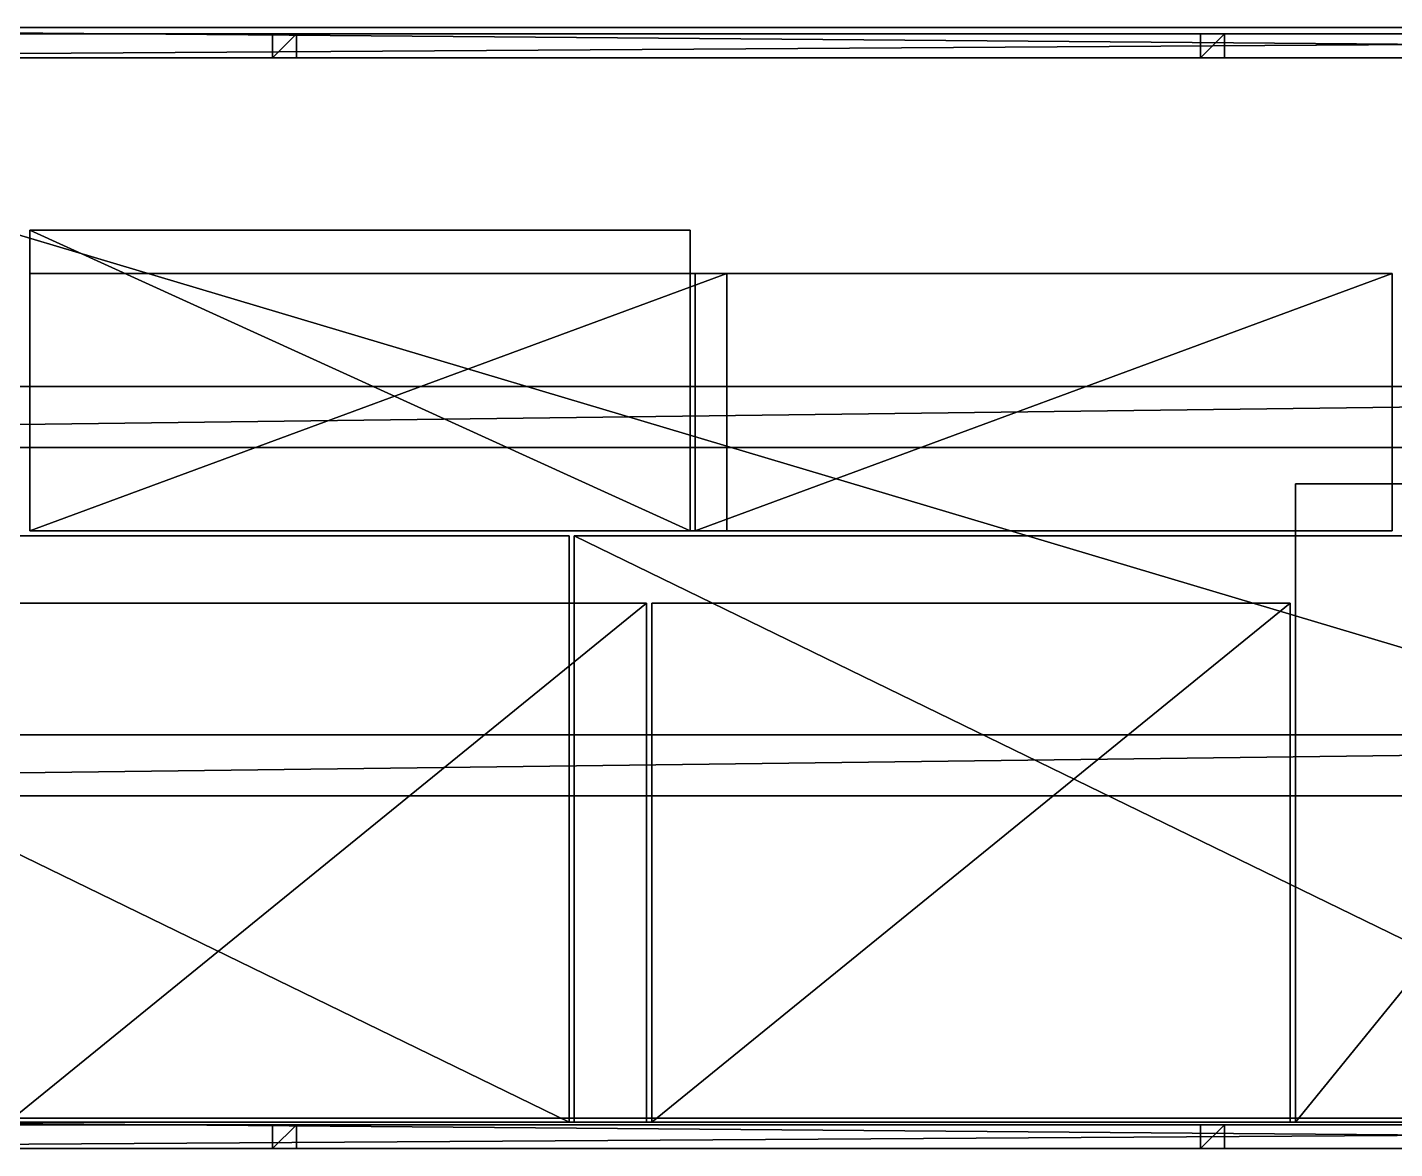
# Model space of a CAD drawing. Header units: millimetres. Extents: x -2700 to 8540, y -1280 to 1295.
# Drawn here: x 1528 to 4668, y -1280 to 1295 of the extents above; entities that cross this region are included whole.
import ezdxf

# ---------------------------------------------------------------- set-up
doc = ezdxf.new("R2010")
doc.units = ezdxf.units.MM

msp = doc.modelspace()

# ---------------------------------------------------------------- linework, layer by layer
at = {"layer": 'CAD_75LAB'}
for points in [[(8540, 1295, 1180), (-40, 1295, 1180), (-40, 1295, 1250)], [(8540, 1295, 1250), (8540, 1295, 1180), (-40, 1295, 1250)], [(8540, 1225, 1180), (-40, 1225, 1180), (-40, 1295, 1180)], [(8540, 1295, 1180), (8540, 1225, 1180), (-40, 1295, 1180)], [(8540, 1225, 1250), (-40, 1295, 1250), (-40, 1225, 1250)], [(8540, 1295, 1250), (-40, 1295, 1250), (8540, 1225, 1250)], [(8540, 1280, 1090), (-40, 1280, 1090), (-40, 1280, 1180)], [(8540, 1280, 1180), (8540, 1280, 1090), (-40, 1280, 1180)], [(8540, -1280, 1090), (-40, -1280, 1090), (-40, 1280, 1090)], [(8540, 1280, 1090), (8540, -1280, 1090), (-40, 1280, 1090)], [(8540, -1280, 1180), (-40, 1280, 1180), (-40, -1280, 1180)], [(8540, 1280, 1180), (-40, 1280, 1180), (8540, -1280, 1180)], [(8540, 1280, 3775), (8540, 1280, 3720), (-40, 1280, 3720)], [(8540, 1280, 3775), (-40, 1280, 3720), (-40, 1280, 3775)], [(8540, 1280, 3720), (-40, 1225, 3720), (-40, 1280, 3720)], [(8540, 1280, 3720), (8540, 1225, 3720), (-40, 1225, 3720)], [(8540, 1280, 3775), (-40, 1280, 3775), (-40, 1225, 3775)], [(8540, 1280, 3775), (-40, 1225, 3775), (8540, 1225, 3775)], [(2091.25, 1280, 3720), (2091.25, 1280, 1180), (2091.25, 1225, 1180)], [(2091.25, 1225, 3720), (2091.25, 1280, 3720), (2091.25, 1225, 1180)], [(2091.25, 1280, 3720), (2146.25, 1280, 1180), (2091.25, 1280, 1180)], [(2146.25, 1280, 3720), (2146.25, 1280, 1180), (2091.25, 1280, 3720)], [(2146.25, 1280, 1180), (2091.25, 1225, 1180), (2091.25, 1280, 1180)], [(2146.25, 1280, 1180), (2146.25, 1225, 1180), (2091.25, 1225, 1180)], [(2146.25, 1280, 3720), (2091.25, 1280, 3720), (2091.25, 1225, 3720)], [(2146.25, 1280, 3720), (2091.25, 1225, 3720), (2146.25, 1225, 3720)], [(2146.25, 1280, 3720), (2146.25, 1225, 1180), (2146.25, 1280, 1180)], [(2146.25, 1225, 3720), (2146.25, 1225, 1180), (2146.25, 1280, 3720)], [(4222.5, 1280, 3720), (4222.5, 1280, 1180), (4222.5, 1225, 1180)], [(4222.5, 1225, 3720), (4222.5, 1280, 3720), (4222.5, 1225, 1180)], [(4222.5, 1280, 3720), (4277.5, 1280, 1180), (4222.5, 1280, 1180)], [(4277.5, 1280, 3720), (4277.5, 1280, 1180), (4222.5, 1280, 3720)], [(4277.5, 1280, 1180), (4222.5, 1225, 1180), (4222.5, 1280, 1180)], [(4277.5, 1280, 1180), (4277.5, 1225, 1180), (4222.5, 1225, 1180)], [(4277.5, 1280, 3720), (4222.5, 1280, 3720), (4222.5, 1225, 3720)], [(4277.5, 1280, 3720), (4222.5, 1225, 3720), (4277.5, 1225, 3720)], [(4277.5, 1280, 3720), (4277.5, 1225, 1180), (4277.5, 1280, 1180)], [(4277.5, 1225, 3720), (4277.5, 1225, 1180), (4277.5, 1280, 3720)], [(8540, 1225, 3775), (-40, 1225, 3720), (8540, 1225, 3720)], [(8540, 1225, 3775), (-40, 1225, 3775), (-40, 1225, 3720)], [(8540, 1225, 1180), (-40, 1225, 1250), (-40, 1225, 1180)], [(8540, 1225, 1250), (-40, 1225, 1250), (8540, 1225, 1180)], [(2091.25, 1225, 3720), (2091.25, 1225, 1180), (2146.25, 1225, 1180)], [(2146.25, 1225, 3720), (2091.25, 1225, 3720), (2146.25, 1225, 1180)], [(4222.5, 1225, 3720), (4222.5, 1225, 1180), (4277.5, 1225, 1180)], [(4277.5, 1225, 3720), (4222.5, 1225, 3720), (4277.5, 1225, 1180)], [(1534, 139, 1183), (1534, 829, 1587), (1534, 829, 1183)], [(1534, 139, 1587), (1534, 829, 1587), (1534, 139, 1183)], [(3050, 829, 1587), (3050, 829, 1183), (1534, 829, 1183)], [(3050, 829, 1587), (1534, 829, 1183), (1534, 829, 1587)], [(3050, 139, 1183), (1534, 139, 1183), (1534, 829, 1183)], [(3050, 829, 1183), (3050, 139, 1183), (1534, 829, 1183)], [(3050, 139, 1587), (1534, 829, 1587), (1534, 139, 1587)], [(3050, 829, 1587), (1534, 829, 1587), (3050, 139, 1587)], [(1534, 139, 1593), (1534, 829, 1997), (1534, 829, 1593)], [(1534, 139, 1997), (1534, 829, 1997), (1534, 139, 1593)], [(3050, 829, 1997), (3050, 829, 1593), (1534, 829, 1593)], [(3050, 829, 1997), (1534, 829, 1593), (1534, 829, 1997)], [(3050, 139, 1593), (1534, 139, 1593), (1534, 829, 1593)], [(3050, 829, 1593), (3050, 139, 1593), (1534, 829, 1593)], [(3050, 139, 1997), (1534, 829, 1997), (1534, 139, 1997)], [(3050, 829, 1997), (1534, 829, 1997), (3050, 139, 1997)], [(1534, 139, 2003), (1534, 829, 2407), (1534, 829, 2003)], [(1534, 139, 2407), (1534, 829, 2407), (1534, 139, 2003)], [(3050, 829, 2407), (3050, 829, 2003), (1534, 829, 2003)], [(3050, 829, 2407), (1534, 829, 2003), (1534, 829, 2407)], [(3050, 139, 2003), (1534, 139, 2003), (1534, 829, 2003)], [(3050, 829, 2003), (3050, 139, 2003), (1534, 829, 2003)], [(3050, 139, 2407), (1534, 829, 2407), (1534, 139, 2407)], [(3050, 829, 2407), (1534, 829, 2407), (3050, 139, 2407)], [(1534, 139, 2413), (1534, 829, 2817), (1534, 829, 2413)], [(1534, 139, 2817), (1534, 829, 2817), (1534, 139, 2413)], [(3050, 829, 2817), (3050, 829, 2413), (1534, 829, 2413)], [(3050, 829, 2817), (1534, 829, 2413), (1534, 829, 2817)], [(3050, 139, 2413), (1534, 139, 2413), (1534, 829, 2413)], [(3050, 829, 2413), (3050, 139, 2413), (1534, 829, 2413)], [(3050, 139, 2817), (1534, 829, 2817), (1534, 139, 2817)], [(3050, 829, 2817), (1534, 829, 2817), (3050, 139, 2817)], [(3050, 139, 1183), (3050, 829, 1183), (3050, 829, 1587)], [(3050, 139, 1587), (3050, 139, 1183), (3050, 829, 1587)], [(3050, 139, 1593), (3050, 829, 1593), (3050, 829, 1997)], [(3050, 139, 1997), (3050, 139, 1593), (3050, 829, 1997)], [(3050, 139, 2003), (3050, 829, 2003), (3050, 829, 2407)], [(3050, 139, 2407), (3050, 139, 2003), (3050, 829, 2407)], [(3050, 139, 2413), (3050, 829, 2413), (3050, 829, 2817)], [(3050, 139, 2817), (3050, 139, 2413), (3050, 829, 2817)], [(1534, 139, 2823), (1534, 730, 3105), (1534, 730, 2823)], [(1534, 139, 3105), (1534, 730, 3105), (1534, 139, 2823)], [(3134, 730, 3105), (3134, 730, 2823), (1534, 730, 2823)], [(3134, 730, 3105), (1534, 730, 2823), (1534, 730, 3105)], [(3134, 730, 2823), (1534, 139, 2823), (1534, 730, 2823)], [(3134, 730, 2823), (3134, 139, 2823), (1534, 139, 2823)], [(3134, 730, 3105), (1534, 730, 3105), (1534, 139, 3105)], [(3134, 730, 3105), (1534, 139, 3105), (3134, 139, 3105)], [(1534, 139, 3111), (1534, 730, 3393), (1534, 730, 3111)], [(1534, 139, 3393), (1534, 730, 3393), (1534, 139, 3111)], [(3134, 730, 3393), (3134, 730, 3111), (1534, 730, 3111)], [(3134, 730, 3393), (1534, 730, 3111), (1534, 730, 3393)], [(3134, 730, 3111), (1534, 139, 3111), (1534, 730, 3111)], [(3134, 730, 3111), (3134, 139, 3111), (1534, 139, 3111)], [(3134, 730, 3393), (1534, 730, 3393), (1534, 139, 3393)], [(3134, 730, 3393), (1534, 139, 3393), (3134, 139, 3393)], [(3062, 139, 1183), (3062, 730, 1465), (3062, 730, 1183)], [(3062, 139, 1465), (3062, 730, 1465), (3062, 139, 1183)], [(4662, 730, 1465), (4662, 730, 1183), (3062, 730, 1183)], [(4662, 730, 1465), (3062, 730, 1183), (3062, 730, 1465)], [(4662, 730, 1183), (3062, 139, 1183), (3062, 730, 1183)], [(4662, 730, 1183), (4662, 139, 1183), (3062, 139, 1183)], [(4662, 730, 1465), (3062, 730, 1465), (3062, 139, 1465)], [(4662, 730, 1465), (3062, 139, 1465), (4662, 139, 1465)], [(3062, 139, 1471), (3062, 730, 1753), (3062, 730, 1471)], [(3062, 139, 1753), (3062, 730, 1753), (3062, 139, 1471)], [(4662, 730, 1753), (4662, 730, 1471), (3062, 730, 1471)], [(4662, 730, 1753), (3062, 730, 1471), (3062, 730, 1753)], [(4662, 730, 1471), (3062, 139, 1471), (3062, 730, 1471)], [(4662, 730, 1471), (4662, 139, 1471), (3062, 139, 1471)], [(4662, 730, 1753), (3062, 730, 1753), (3062, 139, 1753)], [(4662, 730, 1753), (3062, 139, 1753), (4662, 139, 1753)], [(3062, 139, 1759), (3062, 730, 2041), (3062, 730, 1759)], [(3062, 139, 2041), (3062, 730, 2041), (3062, 139, 1759)], [(4662, 730, 2041), (4662, 730, 1759), (3062, 730, 1759)], [(4662, 730, 2041), (3062, 730, 1759), (3062, 730, 2041)], [(4662, 730, 1759), (3062, 139, 1759), (3062, 730, 1759)], [(4662, 730, 1759), (4662, 139, 1759), (3062, 139, 1759)], [(4662, 730, 2041), (3062, 730, 2041), (3062, 139, 2041)], [(4662, 730, 2041), (3062, 139, 2041), (4662, 139, 2041)], [(3062, 139, 2047), (3062, 730, 2329), (3062, 730, 2047)], [(3062, 139, 2329), (3062, 730, 2329), (3062, 139, 2047)], [(4662, 730, 2329), (4662, 730, 2047), (3062, 730, 2047)], [(4662, 730, 2329), (3062, 730, 2047), (3062, 730, 2329)], [(4662, 730, 2047), (3062, 139, 2047), (3062, 730, 2047)], [(4662, 730, 2047), (4662, 139, 2047), (3062, 139, 2047)], [(4662, 730, 2329), (3062, 730, 2329), (3062, 139, 2329)], [(4662, 730, 2329), (3062, 139, 2329), (4662, 139, 2329)], [(3062, 139, 2335), (3062, 730, 2617), (3062, 730, 2335)], [(3062, 139, 2617), (3062, 730, 2617), (3062, 139, 2335)], [(4662, 730, 2617), (4662, 730, 2335), (3062, 730, 2335)], [(4662, 730, 2617), (3062, 730, 2335), (3062, 730, 2617)], [(4662, 730, 2335), (3062, 139, 2335), (3062, 730, 2335)], [(4662, 730, 2335), (4662, 139, 2335), (3062, 139, 2335)], [(4662, 730, 2617), (3062, 730, 2617), (3062, 139, 2617)], [(4662, 730, 2617), (3062, 139, 2617), (4662, 139, 2617)], [(3134, 139, 2823), (3134, 730, 2823), (3134, 730, 3105)], [(3134, 139, 3105), (3134, 139, 2823), (3134, 730, 3105)], [(3134, 139, 3111), (3134, 730, 3111), (3134, 730, 3393)], [(3134, 139, 3393), (3134, 139, 3111), (3134, 730, 3393)], [(4662, 139, 1183), (4662, 730, 1183), (4662, 730, 1465)], [(4662, 139, 1465), (4662, 139, 1183), (4662, 730, 1465)], [(4662, 139, 1471), (4662, 730, 1471), (4662, 730, 1753)], [(4662, 139, 1753), (4662, 139, 1471), (4662, 730, 1753)], [(4662, 139, 1759), (4662, 730, 1759), (4662, 730, 2041)], [(4662, 139, 2041), (4662, 139, 1759), (4662, 730, 2041)], [(4662, 139, 2047), (4662, 730, 2047), (4662, 730, 2329)], [(4662, 139, 2329), (4662, 139, 2047), (4662, 730, 2329)], [(4662, 139, 2335), (4662, 730, 2335), (4662, 730, 2617)], [(4662, 139, 2617), (4662, 139, 2335), (4662, 730, 2617)], [(8460, 470, 840), (-2700, 470, 840), (-2700, 470, 1090)], [(8460, 470, 1090), (8460, 470, 840), (-2700, 470, 1090)], [(8460, 470, 840), (-2700, 330, 840), (-2700, 470, 840)], [(8460, 470, 840), (8460, 330, 840), (-2700, 330, 840)], [(8460, 470, 1090), (-2700, 470, 1090), (-2700, 330, 1090)], [(8460, 470, 1090), (-2700, 330, 1090), (8460, 330, 1090)], [(8460, 330, 840), (-2700, 330, 1090), (-2700, 330, 840)], [(8460, 330, 1090), (-2700, 330, 1090), (8460, 330, 840)], [(4440, -1219, 3643), (4440, 247, 3371), (4440, -1219, 3371)], [(4440, -1219, 3643), (4440, 247, 3643), (4440, 247, 3371)], [(5632, 247, 3643), (5632, 247, 3371), (4440, 247, 3371)], [(5632, 247, 3643), (4440, 247, 3371), (4440, 247, 3643)], [(5632, 247, 3371), (4440, -1219, 3371), (4440, 247, 3371)], [(5632, 247, 3371), (5632, -1219, 3371), (4440, -1219, 3371)], [(5632, 247, 3643), (4440, 247, 3643), (4440, -1219, 3643)], [(5632, 247, 3643), (4440, -1219, 3643), (5632, -1219, 3643)], [(2772, 127, 1724), (2772, 127, 1183), (6, 127, 1183)], [(2772, 127, 1724), (6, 127, 1183), (6, 127, 1724)], [(2772, -1219, 1183), (6, -1219, 1183), (6, 127, 1183)], [(2772, 127, 1183), (2772, -1219, 1183), (6, 127, 1183)], [(2772, -1219, 1724), (6, 127, 1724), (6, -1219, 1724)], [(2772, 127, 1724), (6, 127, 1724), (2772, -1219, 1724)], [(2772, 127, 2271), (2772, 127, 1730), (6, 127, 1730)], [(2772, 127, 2271), (6, 127, 1730), (6, 127, 2271)], [(2772, -1219, 1730), (6, -1219, 1730), (6, 127, 1730)], [(2772, 127, 1730), (2772, -1219, 1730), (6, 127, 1730)], [(2772, -1219, 2271), (6, 127, 2271), (6, -1219, 2271)], [(2772, 127, 2271), (6, 127, 2271), (2772, -1219, 2271)], [(2772, 127, 2818), (2772, 127, 2277), (6, 127, 2277)], [(2772, 127, 2818), (6, 127, 2277), (6, 127, 2818)], [(2772, -1219, 2277), (6, -1219, 2277), (6, 127, 2277)], [(2772, 127, 2277), (2772, -1219, 2277), (6, 127, 2277)], [(2772, -1219, 2818), (6, 127, 2818), (6, -1219, 2818)], [(2772, 127, 2818), (6, 127, 2818), (2772, -1219, 2818)], [(2772, 127, 3365), (2772, 127, 2824), (6, 127, 2824)], [(2772, 127, 3365), (6, 127, 2824), (6, 127, 3365)], [(2772, -1219, 2824), (6, -1219, 2824), (6, 127, 2824)], [(2772, 127, 2824), (2772, -1219, 2824), (6, 127, 2824)], [(2772, -1219, 3365), (6, 127, 3365), (6, -1219, 3365)], [(2772, 127, 3365), (6, 127, 3365), (2772, -1219, 3365)], [(3050, 139, 1587), (1534, 139, 1183), (3050, 139, 1183)], [(3050, 139, 1587), (1534, 139, 1587), (1534, 139, 1183)], [(3050, 139, 1997), (1534, 139, 1593), (3050, 139, 1593)], [(3050, 139, 1997), (1534, 139, 1997), (1534, 139, 1593)], [(3050, 139, 2407), (1534, 139, 2003), (3050, 139, 2003)], [(3050, 139, 2407), (1534, 139, 2407), (1534, 139, 2003)], [(3050, 139, 2817), (1534, 139, 2413), (3050, 139, 2413)], [(3050, 139, 2817), (1534, 139, 2817), (1534, 139, 2413)], [(3134, 139, 3105), (1534, 139, 2823), (3134, 139, 2823)], [(3134, 139, 3105), (1534, 139, 3105), (1534, 139, 2823)], [(3134, 139, 3393), (1534, 139, 3111), (3134, 139, 3111)], [(3134, 139, 3393), (1534, 139, 3393), (1534, 139, 3111)], [(2772, -1219, 1724), (2772, -1219, 1183), (2772, 127, 1183)], [(2772, -1219, 1724), (2772, 127, 1183), (2772, 127, 1724)], [(2772, -1219, 2271), (2772, -1219, 1730), (2772, 127, 1730)], [(2772, -1219, 2271), (2772, 127, 1730), (2772, 127, 2271)], [(2772, -1219, 2818), (2772, -1219, 2277), (2772, 127, 2277)], [(2772, -1219, 2818), (2772, 127, 2277), (2772, 127, 2818)], [(2772, -1219, 3365), (2772, -1219, 2824), (2772, 127, 2824)], [(2772, -1219, 3365), (2772, 127, 2824), (2772, 127, 3365)], [(2784, -1219, 1724), (2784, 127, 1183), (2784, -1219, 1183)], [(2784, -1219, 1724), (2784, 127, 1724), (2784, 127, 1183)], [(5550, 127, 1724), (5550, 127, 1183), (2784, 127, 1183)], [(5550, 127, 1724), (2784, 127, 1183), (2784, 127, 1724)], [(5550, -1219, 1183), (2784, -1219, 1183), (2784, 127, 1183)], [(5550, 127, 1183), (5550, -1219, 1183), (2784, 127, 1183)], [(5550, -1219, 1724), (2784, 127, 1724), (2784, -1219, 1724)], [(5550, 127, 1724), (2784, 127, 1724), (5550, -1219, 1724)], [(2784, -1219, 2271), (2784, 127, 1730), (2784, -1219, 1730)], [(2784, -1219, 2271), (2784, 127, 2271), (2784, 127, 1730)], [(5550, 127, 2271), (5550, 127, 1730), (2784, 127, 1730)], [(5550, 127, 2271), (2784, 127, 1730), (2784, 127, 2271)], [(5550, -1219, 1730), (2784, -1219, 1730), (2784, 127, 1730)], [(5550, 127, 1730), (5550, -1219, 1730), (2784, 127, 1730)], [(5550, -1219, 2271), (2784, 127, 2271), (2784, -1219, 2271)], [(5550, 127, 2271), (2784, 127, 2271), (5550, -1219, 2271)], [(2784, -1219, 2818), (2784, 127, 2277), (2784, -1219, 2277)], [(2784, -1219, 2818), (2784, 127, 2818), (2784, 127, 2277)], [(5550, 127, 2818), (5550, 127, 2277), (2784, 127, 2277)], [(5550, 127, 2818), (2784, 127, 2277), (2784, 127, 2818)], [(5550, -1219, 2277), (2784, -1219, 2277), (2784, 127, 2277)], [(5550, 127, 2277), (5550, -1219, 2277), (2784, 127, 2277)], [(5550, -1219, 2818), (2784, 127, 2818), (2784, -1219, 2818)], [(5550, 127, 2818), (2784, 127, 2818), (5550, -1219, 2818)], [(2784, -1219, 3365), (2784, 127, 2824), (2784, -1219, 2824)], [(2784, -1219, 3365), (2784, 127, 3365), (2784, 127, 2824)], [(5550, 127, 3365), (5550, 127, 2824), (2784, 127, 2824)], [(5550, 127, 3365), (2784, 127, 2824), (2784, 127, 3365)], [(5550, -1219, 2824), (2784, -1219, 2824), (2784, 127, 2824)], [(5550, 127, 2824), (5550, -1219, 2824), (2784, 127, 2824)], [(5550, -1219, 3365), (2784, 127, 3365), (2784, -1219, 3365)], [(5550, 127, 3365), (2784, 127, 3365), (5550, -1219, 3365)], [(4662, 139, 1465), (3062, 139, 1183), (4662, 139, 1183)], [(4662, 139, 1465), (3062, 139, 1465), (3062, 139, 1183)], [(4662, 139, 1753), (3062, 139, 1471), (4662, 139, 1471)], [(4662, 139, 1753), (3062, 139, 1753), (3062, 139, 1471)], [(4662, 139, 2041), (3062, 139, 1759), (4662, 139, 1759)], [(4662, 139, 2041), (3062, 139, 2041), (3062, 139, 1759)], [(4662, 139, 2329), (3062, 139, 2047), (4662, 139, 2047)], [(4662, 139, 2329), (3062, 139, 2329), (3062, 139, 2047)], [(4662, 139, 2617), (3062, 139, 2335), (4662, 139, 2335)], [(4662, 139, 2617), (3062, 139, 2617), (3062, 139, 2335)], [(2950, -27, 3643), (2950, -27, 3371), (1484, -27, 3371)], [(2950, -27, 3643), (1484, -27, 3371), (1484, -27, 3643)], [(2950, -27, 3371), (1484, -1219, 3371), (1484, -27, 3371)], [(2950, -27, 3371), (2950, -1219, 3371), (1484, -1219, 3371)], [(2950, -27, 3643), (1484, -27, 3643), (1484, -1219, 3643)], [(2950, -27, 3643), (1484, -1219, 3643), (2950, -1219, 3643)], [(2950, -1219, 3643), (2950, -1219, 3371), (2950, -27, 3371)], [(2950, -1219, 3643), (2950, -27, 3371), (2950, -27, 3643)], [(2962, -1219, 3643), (2962, -27, 3371), (2962, -1219, 3371)], [(2962, -1219, 3643), (2962, -27, 3643), (2962, -27, 3371)], [(4428, -27, 3643), (4428, -27, 3371), (2962, -27, 3371)], [(4428, -27, 3643), (2962, -27, 3371), (2962, -27, 3643)], [(4428, -27, 3371), (2962, -1219, 3371), (2962, -27, 3371)], [(4428, -27, 3371), (4428, -1219, 3371), (2962, -1219, 3371)], [(4428, -27, 3643), (2962, -27, 3643), (2962, -1219, 3643)], [(4428, -27, 3643), (2962, -1219, 3643), (4428, -1219, 3643)], [(4428, -1219, 3643), (4428, -1219, 3371), (4428, -27, 3371)], [(4428, -1219, 3643), (4428, -27, 3371), (4428, -27, 3643)], [(8460, -330, 840), (-2700, -330, 840), (-2700, -330, 1090)], [(8460, -330, 1090), (8460, -330, 840), (-2700, -330, 1090)], [(8460, -330, 840), (-2700, -470, 840), (-2700, -330, 840)], [(8460, -330, 840), (8460, -470, 840), (-2700, -470, 840)], [(8460, -330, 1090), (-2700, -330, 1090), (-2700, -470, 1090)], [(8460, -330, 1090), (-2700, -470, 1090), (8460, -470, 1090)], [(8460, -470, 840), (-2700, -470, 1090), (-2700, -470, 840)], [(8460, -470, 1090), (-2700, -470, 1090), (8460, -470, 840)], [(8540, -1210, 1180), (-40, -1210, 1180), (-40, -1210, 1250)], [(8540, -1210, 1250), (8540, -1210, 1180), (-40, -1210, 1250)], [(8540, -1280, 1180), (-40, -1280, 1180), (-40, -1210, 1180)], [(8540, -1210, 1180), (8540, -1280, 1180), (-40, -1210, 1180)], [(8540, -1280, 1250), (-40, -1210, 1250), (-40, -1280, 1250)], [(8540, -1210, 1250), (-40, -1210, 1250), (8540, -1280, 1250)], [(2772, -1219, 1724), (6, -1219, 1183), (2772, -1219, 1183)], [(2772, -1219, 1724), (6, -1219, 1724), (6, -1219, 1183)], [(2772, -1219, 2271), (6, -1219, 1730), (2772, -1219, 1730)], [(2772, -1219, 2271), (6, -1219, 2271), (6, -1219, 1730)], [(2772, -1219, 2818), (6, -1219, 2277), (2772, -1219, 2277)], [(2772, -1219, 2818), (6, -1219, 2818), (6, -1219, 2277)], [(2772, -1219, 3365), (6, -1219, 2824), (2772, -1219, 2824)], [(2772, -1219, 3365), (6, -1219, 3365), (6, -1219, 2824)], [(2950, -1219, 3643), (1484, -1219, 3371), (2950, -1219, 3371)], [(2950, -1219, 3643), (1484, -1219, 3643), (1484, -1219, 3371)], [(5550, -1219, 1724), (2784, -1219, 1183), (5550, -1219, 1183)], [(5550, -1219, 1724), (2784, -1219, 1724), (2784, -1219, 1183)], [(5550, -1219, 2271), (2784, -1219, 1730), (5550, -1219, 1730)], [(5550, -1219, 2271), (2784, -1219, 2271), (2784, -1219, 1730)], [(5550, -1219, 2818), (2784, -1219, 2277), (5550, -1219, 2277)], [(5550, -1219, 2818), (2784, -1219, 2818), (2784, -1219, 2277)], [(5550, -1219, 3365), (2784, -1219, 2824), (5550, -1219, 2824)], [(5550, -1219, 3365), (2784, -1219, 3365), (2784, -1219, 2824)], [(4428, -1219, 3643), (2962, -1219, 3371), (4428, -1219, 3371)], [(4428, -1219, 3643), (2962, -1219, 3643), (2962, -1219, 3371)], [(5632, -1219, 3643), (4440, -1219, 3371), (5632, -1219, 3371)], [(5632, -1219, 3643), (4440, -1219, 3643), (4440, -1219, 3371)], [(8540, -1225, 3775), (8540, -1225, 3720), (-40, -1225, 3720)], [(8540, -1225, 3775), (-40, -1225, 3720), (-40, -1225, 3775)], [(8540, -1225, 3720), (-40, -1280, 3720), (-40, -1225, 3720)], [(8540, -1225, 3720), (8540, -1280, 3720), (-40, -1280, 3720)], [(8540, -1225, 3775), (-40, -1225, 3775), (-40, -1280, 3775)], [(8540, -1225, 3775), (-40, -1280, 3775), (8540, -1280, 3775)], [(2091.25, -1225, 3720), (2091.25, -1225, 1180), (2091.25, -1280, 1180)], [(2091.25, -1280, 3720), (2091.25, -1225, 3720), (2091.25, -1280, 1180)], [(2091.25, -1225, 3720), (2146.25, -1225, 1180), (2091.25, -1225, 1180)], [(2146.25, -1225, 3720), (2146.25, -1225, 1180), (2091.25, -1225, 3720)], [(2146.25, -1225, 1180), (2091.25, -1280, 1180), (2091.25, -1225, 1180)], [(2146.25, -1225, 1180), (2146.25, -1280, 1180), (2091.25, -1280, 1180)], [(2146.25, -1225, 3720), (2091.25, -1225, 3720), (2091.25, -1280, 3720)], [(2146.25, -1225, 3720), (2091.25, -1280, 3720), (2146.25, -1280, 3720)], [(2146.25, -1225, 3720), (2146.25, -1280, 1180), (2146.25, -1225, 1180)], [(2146.25, -1280, 3720), (2146.25, -1280, 1180), (2146.25, -1225, 3720)], [(4222.5, -1225, 3720), (4222.5, -1225, 1180), (4222.5, -1280, 1180)], [(4222.5, -1280, 3720), (4222.5, -1225, 3720), (4222.5, -1280, 1180)], [(4222.5, -1225, 3720), (4277.5, -1225, 1180), (4222.5, -1225, 1180)], [(4277.5, -1225, 3720), (4277.5, -1225, 1180), (4222.5, -1225, 3720)], [(4277.5, -1225, 1180), (4222.5, -1280, 1180), (4222.5, -1225, 1180)], [(4277.5, -1225, 1180), (4277.5, -1280, 1180), (4222.5, -1280, 1180)], [(4277.5, -1225, 3720), (4222.5, -1225, 3720), (4222.5, -1280, 3720)], [(4277.5, -1225, 3720), (4222.5, -1280, 3720), (4277.5, -1280, 3720)], [(4277.5, -1225, 3720), (4277.5, -1280, 1180), (4277.5, -1225, 1180)], [(4277.5, -1280, 3720), (4277.5, -1280, 1180), (4277.5, -1225, 3720)], [(8540, -1280, 1090), (-40, -1280, 1180), (-40, -1280, 1090)], [(8540, -1280, 1180), (-40, -1280, 1180), (8540, -1280, 1090)], [(8540, -1280, 3775), (-40, -1280, 3720), (8540, -1280, 3720)], [(8540, -1280, 3775), (-40, -1280, 3775), (-40, -1280, 3720)], [(8540, -1280, 1180), (-40, -1280, 1250), (-40, -1280, 1180)], [(8540, -1280, 1250), (-40, -1280, 1250), (8540, -1280, 1180)], [(2091.25, -1280, 3720), (2091.25, -1280, 1180), (2146.25, -1280, 1180)], [(2146.25, -1280, 3720), (2091.25, -1280, 3720), (2146.25, -1280, 1180)], [(4222.5, -1280, 3720), (4222.5, -1280, 1180), (4277.5, -1280, 1180)], [(4277.5, -1280, 3720), (4222.5, -1280, 3720), (4277.5, -1280, 1180)]]:
    msp.add_3dface(points, dxfattribs=at)

doc.saveas('drawing.dxf')
